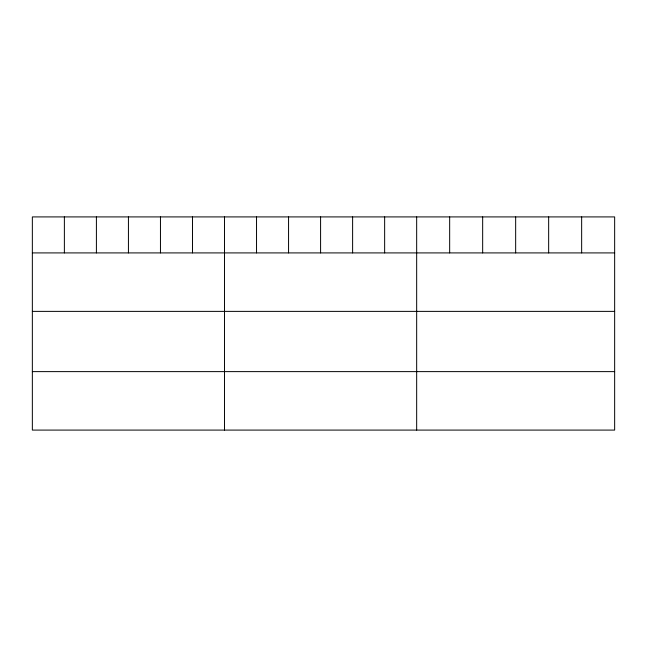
<?xml version="1.0" encoding="UTF-8"?>
<svg xmlns="http://www.w3.org/2000/svg" width="647" height="647" viewBox="0 0 647 647"><rect width="100%" height="100%" fill="white"/><g stroke="black" fill="none" stroke-linecap="round" stroke-linejoin="round"><path stroke-width="0.97" d="M614.65 252.912L614.65 430.085L32.35 430.085L32.35 216.915L614.65 216.915L614.65 252.912L32.35 252.912M32.35 311.377L614.65 311.377M32.35 371.621L614.65 371.621M581.653 216.915L581.653 252.912M548.656 216.915L548.656 252.912M515.659 216.915L515.659 252.912M482.662 216.915L482.662 252.912M449.665 216.915L449.665 252.912M416.668 216.915L416.668 430.085M384.642 216.915L384.642 252.912M352.615 216.915L352.615 252.912M320.588 216.915L320.588 252.912M288.562 216.915L288.562 252.912M256.535 216.915L256.535 252.912M224.509 216.915L224.509 430.085M192.482 216.915L192.482 252.912M160.456 216.915L160.456 252.912M128.429 216.915L128.429 252.912M96.403 216.915L96.403 252.912M64.376 216.915L64.376 252.912"/></g></svg>
